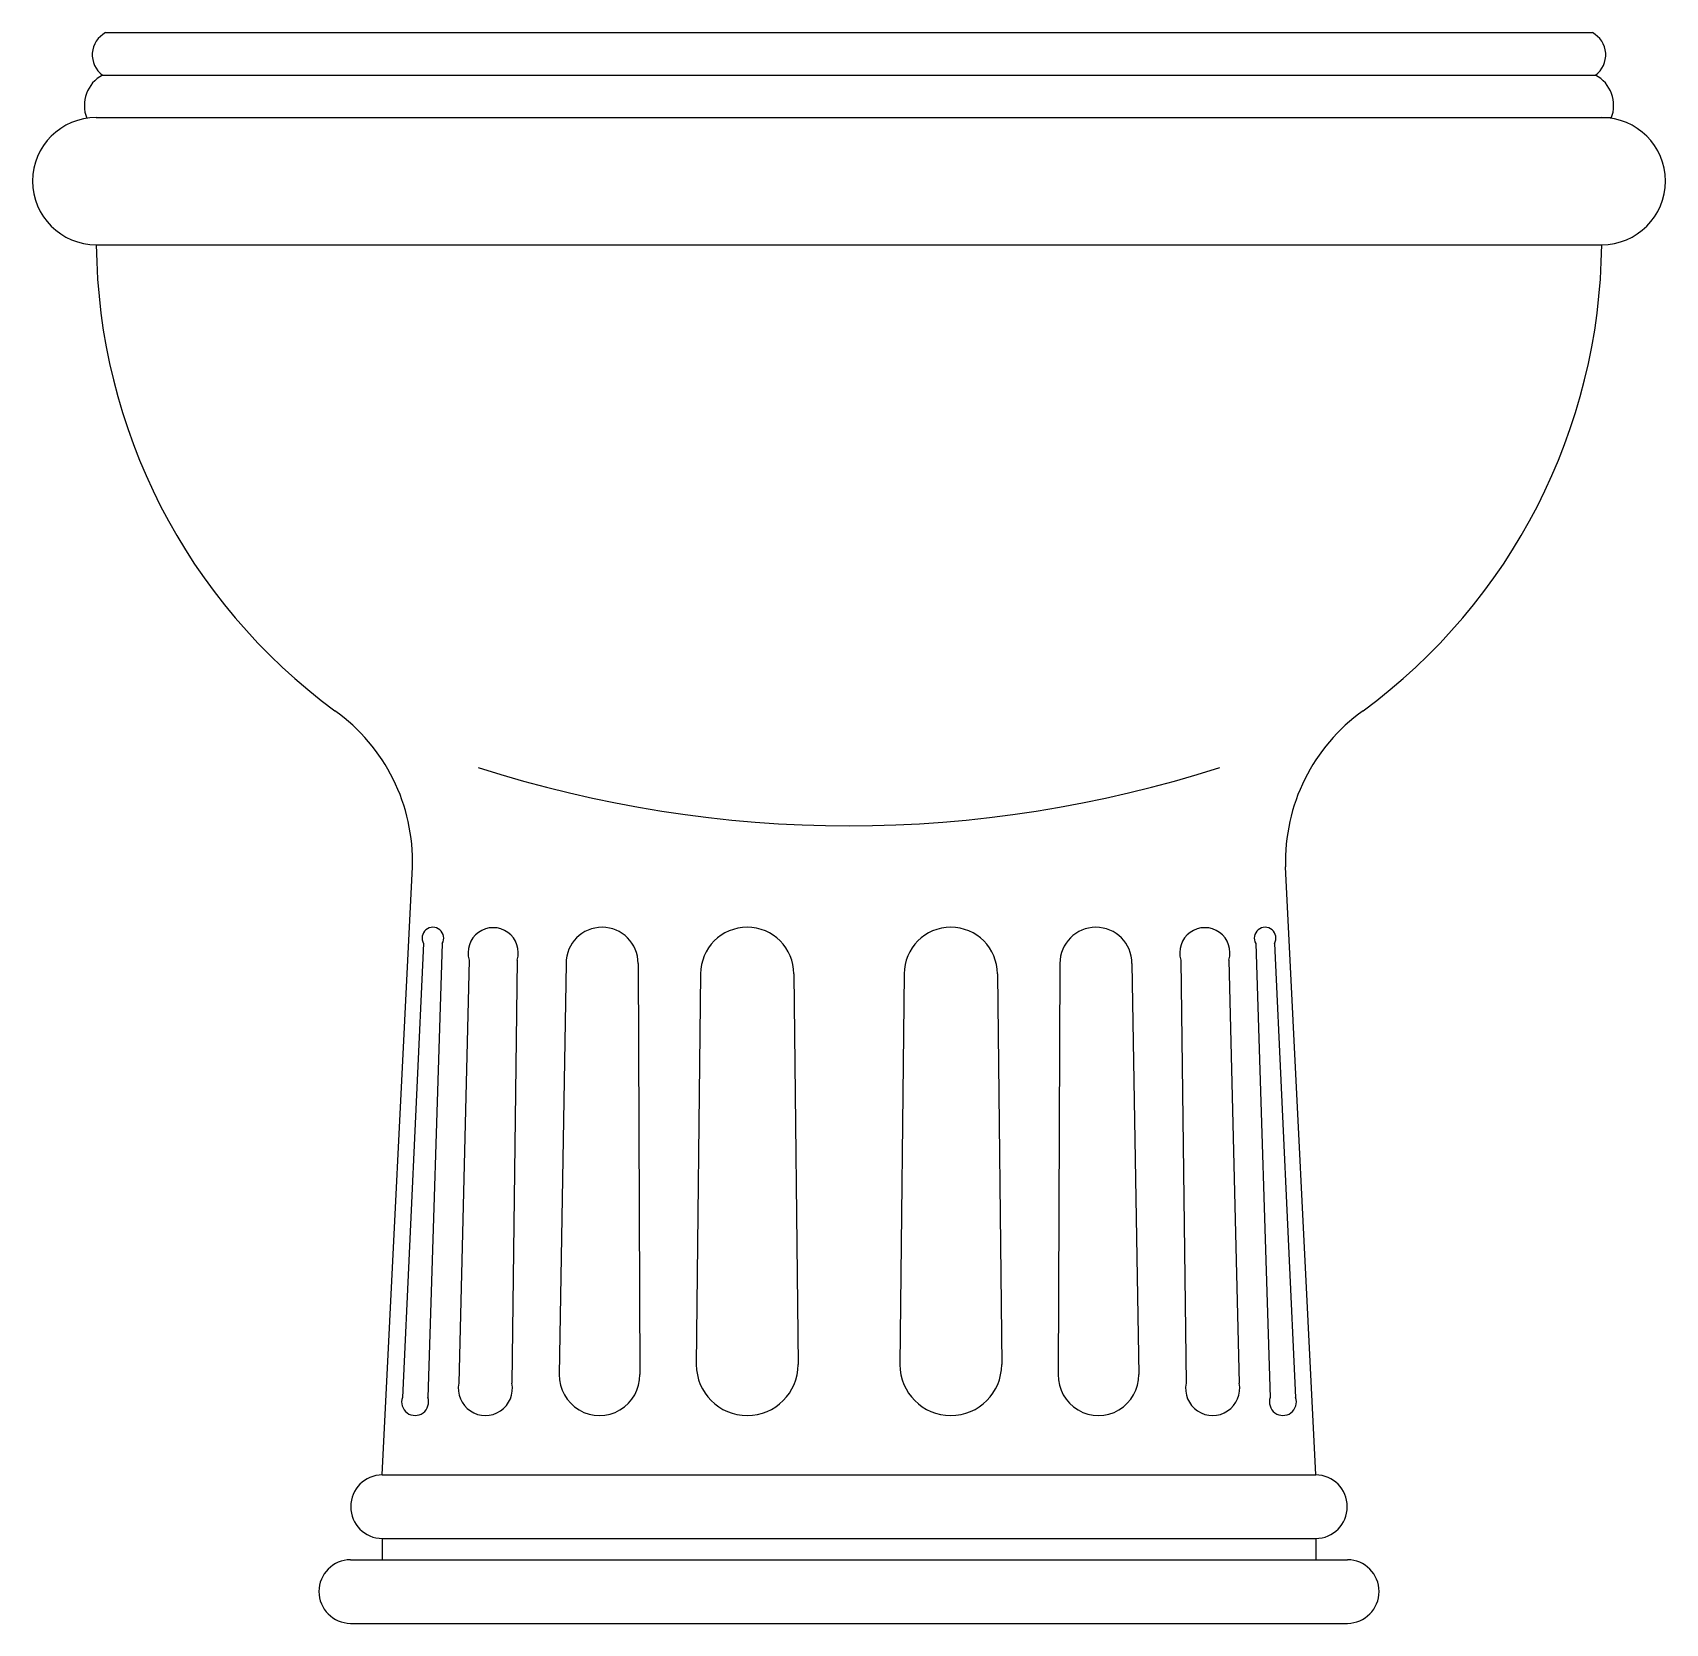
# Model space of a CAD drawing. Header units: millimetres. Extents: x -2999.611 to -2999.226, y 2964.449 to 2964.824.
import ezdxf

# ---------------------------------------------------------------- set-up
doc = ezdxf.new("R2010")
doc.units = ezdxf.units.MM
doc.header["$LTSCALE"] = 10
doc.layers.add('banheiro_louças', color=2, linetype='Continuous')

msp = doc.modelspace()

# ---------------------------------------------------------------- linework, layer by layer
at = {"layer": 'banheiro_louças'}
for p, q in [((-2999.593498697808, 2964.823539517631), (-2999.242887100682, 2964.823539517631)), ((-2999.594203605153, 2964.813539517631), (-2999.242182193337, 2964.813539517631)), ((-2999.595692899245, 2964.803539517631), (-2999.238407383193, 2964.803539517631)), ((-2999.595692899245, 2964.773539517631), (-2999.240692899245, 2964.773539517631)), ((-2999.528250810751, 2964.483539517631), (-2999.521127238105, 2964.626853364885)), ((-2999.308134987739, 2964.483539517631), (-2999.315258560385, 2964.626853364885)), ((-2999.528250810751, 2964.483539517631), (-2999.308134987739, 2964.483539517631)), ((-2999.528250810752, 2964.468539517632), (-2999.528250810752, 2964.463539517631)), ((-2999.528250810752, 2964.468539517632), (-2999.528250810752, 2964.463539517631)), ((-2999.528250810751, 2964.468539517632), (-2999.308134987739, 2964.468539517632)), ((-2999.308134987739, 2964.468539517632), (-2999.308134987739, 2964.463539517631)), ((-2999.308134987739, 2964.468539517632), (-2999.308134987739, 2964.463539517631)), ((-2999.535750810751, 2964.463539517631), (-2999.300634987739, 2964.463539517631)), ((-2999.535750810751, 2964.448539517632), (-2999.300634987739, 2964.448539517632))]:
    msp.add_line(p, q, dxfattribs=at)
at = {"layer": 'banheiro_louças', "color": 1}
for p, q in [((-2999.518497321245, 2964.608800194086), (-2999.523502292665, 2964.501772064039)), ((-2999.514112588329, 2964.608800194086), (-2999.517510636218, 2964.501772064039)), ((-2999.322273210161, 2964.608800194086), (-2999.318875162272, 2964.501772064039)), ((-2999.317888477245, 2964.608800194086), (-2999.312883505825, 2964.501772064039)), ((-2999.507764146329, 2964.604883631768), (-2999.510199902104, 2964.505163987628)), ((-2999.496438027403, 2964.604883631768), (-2999.497671190974, 2964.505163987628)), ((-2999.484911362192, 2964.604128912199), (-2999.486518297191, 2964.50723519281)), ((-2999.467911362192, 2964.604128912199), (-2999.467522328016, 2964.50723519281)), ((-2999.368474436298, 2964.604128912199), (-2999.368863470475, 2964.50723519281)), ((-2999.351474436298, 2964.604128912199), (-2999.3498675013, 2964.50723519281)), ((-2999.339947771087, 2964.604883631768), (-2999.338714607517, 2964.505163987628)), ((-2999.328621652162, 2964.604883631768), (-2999.326185896386, 2964.505163987628)), ((-2999.453192899245, 2964.601628912199), (-2999.454192899245, 2964.509539517632)), ((-2999.431192899245, 2964.601628912199), (-2999.430192899245, 2964.509539517632)), ((-2999.405192899245, 2964.601628912199), (-2999.406192899245, 2964.509539517632)), ((-2999.383192899245, 2964.601628912199), (-2999.382192899245, 2964.509539517632))]:
    msp.add_line(p, q, dxfattribs=at)
at = {"layer": 'banheiro_louças'}
for centre, radius, start, end in [((-2999.590721570497, 2964.818318911169), 0.00591330431605334, 118.0109644066527, 233.9247317955848), ((-2999.245664227993, 2964.818318911169), 0.00591330431605334, 306.0752682044152, 61.98903559334727), ((-2999.590423189166, 2964.806400022788), 0.00807860951201718, 117.9015547797573, 201.9963291544728), ((-2999.245962609324, 2964.806400022788), 0.00807860951201718, 338.0036708455272, 62.0984452202427), ((-2999.595692899245, 2964.788539517631), 0.01499999999998636, 90, 270), ((-2999.240692899245, 2964.788539517631), 0.01499999999998636, 270, 90), ((-2999.457817909367, 2964.774823226102), 0.1378809658408191, 180.5334466560747, 233.7245594740428), ((-2999.378567889123, 2964.774823226102), 0.1378809658408191, 306.2754405259572, 359.4665533439253), ((-2999.564828143987, 2964.628104538996), 0.04371881301650467, 358.3600473065179, 54.43094087059816), ((-2999.271557654503, 2964.628104538996), 0.04371881301650467, 125.5690591294018, 181.6399526934822), ((-2999.528192673923, 2964.476039517631), 0.007500225322668186, 90.44412376331009, 269.5558762366899), ((-2999.308193124568, 2964.476039517631), 0.007500225322668186, 270.4441237633101, 89.5558762366899), ((-2999.535692673922, 2964.456039517632), 0.007500225322668186, 90.44412376331009, 269.5558762366899), ((-2999.300693124568, 2964.456039517632), 0.007500225322668186, 270.4441237633101, 89.5558762366899)]:
    msp.add_arc(centre, radius, start, end, dxfattribs=at)
at = {"layer": 'banheiro_louças', "color": 1}
for centre, radius, start, end in [((-2999.418192899245, 2964.921110104276), 0.2845487850904457, 252.1027065005531, 287.8972934994469), ((-2999.516304954787, 2964.610086866468), 0.002542045731716161, 329.5918618595751, 210.4081381404249), ((-2999.502101086866, 2964.606616464166), 0.005922242024544859, 342.9864795020992, 197.0135204979007), ((-2999.476411362192, 2964.604128912199), 0.008499999999992269, 0, 180), ((-2999.442192899245, 2964.601628912199), 0.01099999999999, 0, 180), ((-2999.394192899245, 2964.601628912199), 0.01099999999999, 0, 180), ((-2999.359974436298, 2964.604128912199), 0.008499999999992269, 0, 180), ((-2999.334284711625, 2964.606616464166), 0.005922242024544859, 342.9864795020992, 197.0135204979007), ((-2999.320080843703, 2964.610086866468), 0.002542045731716161, 329.5918618595751, 210.4081381404249), ((-2999.442192899245, 2964.509539517632), 0.01199999999998909, 180, 0), ((-2999.394192899245, 2964.509539517632), 0.01199999999998909, 180, 0), ((-2999.503935546539, 2964.503925187286), 0.006385669654482436, 168.8138667022225, 11.18613329777753), ((-2999.477020312603, 2964.507039517631), 0.009499999999991359, 178.8197731822338, 1.180226816450306), ((-2999.359365485887, 2964.507039517631), 0.009499999999991359, 178.8197731835497, 1.180226817766202), ((-2999.332450251951, 2964.503925187286), 0.006385669654482436, 168.8138667022225, 11.18613329777753), ((-2999.520506464441, 2964.500716025725), 0.00317650809322893, 160.5822950504403, 19.41770494955965), ((-2999.315879334049, 2964.500716025725), 0.00317650809322893, 160.5822950504403, 19.41770494955965)]:
    msp.add_arc(centre, radius, start, end, dxfattribs=at)

doc.saveas('drawing.dxf')
